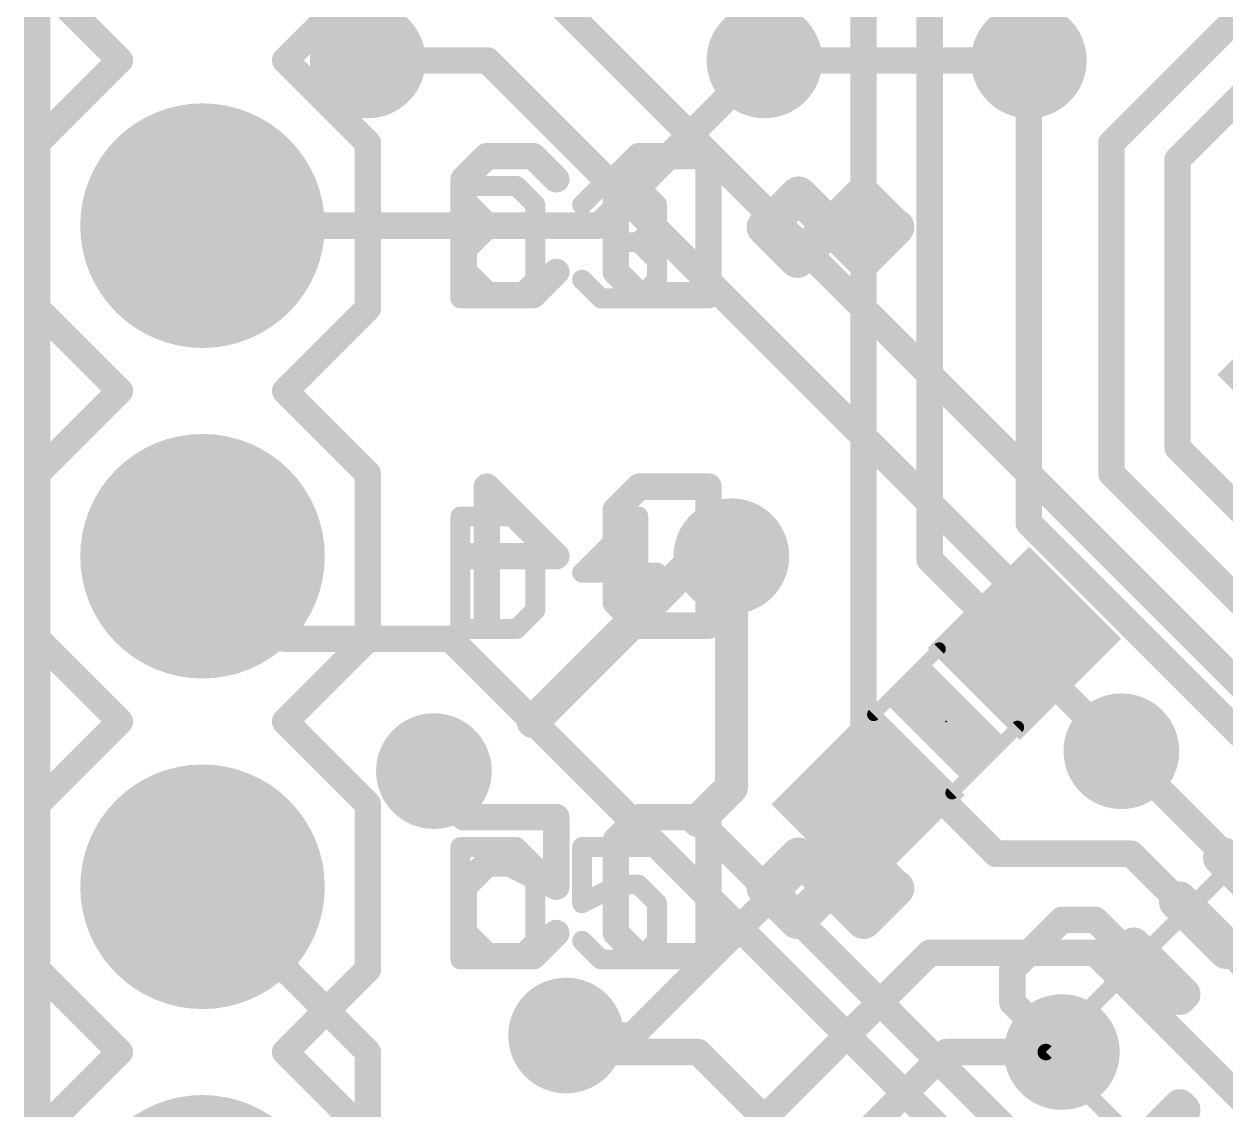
# Model space of a CAD drawing. Extents: x -20 to 87, y -16 to 68.
# Drawn here: x -0.1 to 9.13, y 19.87 to 28.22 of the extents above; entities that cross this region are included whole.
import ezdxf

# ---------------------------------------------------------------- set-up
doc = ezdxf.new("R2010")
doc.units = 0
for name, color, linetype in [('1', 12, 'CONTINUOUS'), ('16', 132, 'CONTINUOUS'), ('17', 110, 'CONTINUOUS'), ('18', 110, 'CONTINUOUS'), ('20', 53, 'CONTINUOUS'), ('21', 41, 'CONTINUOUS'), ('22', 40, 'CONTINUOUS'), ('23', 53, 'CONTINUOUS'), ('51', 53, 'CONTINUOUS')]:
    doc.layers.add(name, color=color, linetype=linetype)

# ---------------------------------------------------------------- blocks, each defined once
blk = doc.blocks.new('RECT')
blk.add_solid([(-0.5, -0.5), (0.5, -0.5), (-0.5, 0.5), (0.5, 0.5)])
blk = doc.blocks.new('ROUNDP')
at = {"const_width": 0.5}
blk.add_lwpolyline([(0, -0.25, 1), (0, 0.25, 1), (0, -0.25)], format="xyb", dxfattribs=at)
blk = doc.blocks.new('RECT128000X48000R85')
at = {"const_width": 0.1275}
blk.add_lwpolyline([(0.3362, -0.0225), (0.3362, 0.0225, 0.4142), (0.2725, 0.0863), (-0.2725, 0.0863, 0.4142), (-0.3362, 0.0225), (-0.3362, -0.0225, 0.4142), (-0.2725, -0.0863), (0.2725, -0.0863, 0.4142)], format="xyb", close=True, dxfattribs=at)
blk.add_solid([(-0.2979, -0.0479), (0.2979, -0.0479), (-0.2979, 0.0479), (0.2979, 0.0479)])
blk = doc.blocks.new('ROUNDV')
at = {"const_width": 0.5}
blk.add_lwpolyline([(0, -0.25, 1), (0, 0.25, 1), (0, -0.25)], format="xyb", dxfattribs=at)

msp = doc.modelspace()

# ---------------------------------------------------------------- linework, layer by layer
at = {"layer": '1'}
for points, const_width in [([(9.271, 23.114), (3.175, 29.21)], 0.2032), ([(8.255, 27.305), (9.398, 28.448)], 0.2032), ([(3.4592, 27.94), (2.54, 27.94)], 0.2032), ([(7.586, 23.8132), (3.4592, 27.94)], 0.2032), ([(5.588, 27.94), (7.62, 27.94)], 0.2032), ([(9.525, 27.94), (8.763, 27.178)], 0.2032), ([(8.255, 24.7649), (8.255, 27.305)], 0.2032), ([(8.763, 24.964), (8.763, 27.178)], 0.2032), ([(10.6942, 23.0328), (8.763, 24.964)], 0.2032), ([(10.3406, 22.6793), (8.255, 24.7649)], 0.2032), ([(1.905, 23.495), (1.27, 24.13)], 0.2032), ([(5.334, 24.13), (5.334, 22.352)], 0.254), ([(7.586, 23.461), (7.586, 23.8132)], 0.2032), ([(3.175, 23.495), (1.905, 23.495)], 0.2032), ([(8.128, 18.542), (3.175, 23.495)], 0.2032), ([(9.295, 21.6676), (8.3312, 22.6314)], 0.2032), ([(5.334, 22.352), (5.08, 22.098)], 0.254), ([(6.384, 22.259), (6.951, 22.259)], 0.2032), ([(6.951, 22.259), (7.366, 21.844)], 0.2032), ([(7.874, 19.304), (5.08, 22.098)], 0.2032), ([(7.366, 21.844), (8.4073, 21.844)], 0.2032), ([(8.9564, 21.2949), (8.4073, 21.844)], 0.2032), ([(1.27, 21.59), (2.54, 20.32)], 0.2032), ([(7.874, 21.336), (7.493, 20.955)], 0.2032), ([(8.1306, 21.336), (7.874, 21.336)], 0.2032), ([(8.5252, 20.9414), (8.1306, 21.336)], 0.2032), ([(8.9564, 21.2949), (9.9313, 20.32)], 0.2032), ([(7.493, 20.955), (7.493, 20.701)], 0.2032), ([(8.6029, 20.9414), (8.5252, 20.9414)], 0.2032), ([(7.493, 20.701), (7.874, 20.32)], 0.2032), ([(4.191, 20.32), (4.064, 20.447)], 0.2032), ([(2.54, 20.32), (2.54, 18.26)], 0.2032), ([(5.08, 20.32), (4.191, 20.32)], 0.2032), ([(6.268, 19.132), (5.08, 20.32)], 0.2032)]:
    msp.add_lwpolyline(points, dxfattribs=dict(at, const_width=const_width))
for points, const_width in [([(2.54, 27.9908, 1), (2.54, 27.8892)], 0.1016), ([(3.4951, 27.9759, 1), (3.4233, 27.9041)], 0.1016), ([(3.4592, 27.8892, 1), (3.4592, 27.9908)], 0.1016), ([(5.588, 27.9908, 1), (5.588, 27.8892)], 0.1016), ([(7.62, 27.8892, 1), (7.62, 27.9908)], 0.1016), ([(8.3058, 27.305, 1), (8.2042, 27.305)], 0.1016), ([(8.2191, 27.3409, 1), (8.2909, 27.2691)], 0.1016), ([(8.8138, 27.178, 1), (8.7122, 27.178)], 0.1016), ([(8.7271, 27.2139, 1), (8.7989, 27.1421)], 0.1016), ([(8.7989, 24.9999, 1), (8.7271, 24.9281)], 0.1016), ([(8.7122, 24.964, 1), (8.8138, 24.964)], 0.1016), ([(8.2909, 24.8008, 1), (8.2191, 24.729)], 0.1016), ([(8.2042, 24.7649, 1), (8.3058, 24.7649)], 0.1016), ([(1.3059, 24.1659, 1), (1.2341, 24.0941)], 0.1016), ([(5.3975, 24.13, 1), (5.2705, 24.13)], 0.127), ([(7.6368, 23.8132, 1), (7.5352, 23.8132)], 0.1016), ([(7.5501, 23.7772, 1), (7.622, 23.8491)], 0.1016), ([(1.905, 23.5458, 1), (1.905, 23.4442)], 0.1016), ([(1.8691, 23.4591, 1), (1.9409, 23.5309)], 0.1016), ([(3.2109, 23.5309, 1), (3.1391, 23.4591)], 0.1016), ([(3.175, 23.4442, 1), (3.175, 23.5458)], 0.1016), ([(7.5352, 23.461, 1), (7.6368, 23.461)], 0.1016), ([(8.3671, 22.6673, 1), (8.2953, 22.5955)], 0.1016), ([(5.3789, 22.3071, 1), (5.2891, 22.3969)], 0.127), ([(5.2705, 22.352, 1), (5.3975, 22.352)], 0.127), ([(6.384, 22.3098, 1), (6.384, 22.2082)], 0.1016), ([(6.987, 22.2949, 1), (6.9151, 22.223)], 0.1016), ([(6.951, 22.2082, 1), (6.951, 22.3098)], 0.1016), ([(5.0351, 22.1429, 1), (5.1249, 22.0531)], 0.127), ([(5.1159, 22.1339, 1), (5.0441, 22.0621)], 0.1016), ([(7.366, 21.8948, 1), (7.366, 21.7932)], 0.1016), ([(7.3301, 21.8081, 1), (7.4019, 21.8799)], 0.1016), ([(8.4433, 21.8799, 1), (8.3714, 21.8081)], 0.1016), ([(8.4073, 21.7932, 1), (8.4073, 21.8948)], 0.1016), ([(1.3059, 21.6259, 1), (1.2341, 21.5541)], 0.1016), ([(7.874, 21.3868, 1), (7.874, 21.2852)], 0.1016), ([(7.9099, 21.3001, 1), (7.8381, 21.3719)], 0.1016), ([(8.1665, 21.3719, 1), (8.0947, 21.3001)], 0.1016), ([(8.1306, 21.2852, 1), (8.1306, 21.3868)], 0.1016), ([(8.9923, 21.3309, 1), (8.9205, 21.259)], 0.1016), ([(8.9205, 21.259, 1), (8.9923, 21.3309)], 0.1016), ([(7.5438, 20.955, 1), (7.4422, 20.955)], 0.1016), ([(7.4571, 20.9909, 1), (7.5289, 20.9191)], 0.1016), ([(8.5252, 20.9922, 1), (8.5252, 20.8906)], 0.1016), ([(8.4893, 20.9055, 1), (8.5611, 20.9773)], 0.1016), ([(8.6029, 20.8906, 1), (8.6029, 20.9922)], 0.1016), ([(7.5289, 20.7369, 1), (7.4571, 20.6651)], 0.1016), ([(7.4422, 20.701, 1), (7.5438, 20.701)], 0.1016), ([(4.0999, 20.4829, 1), (4.0281, 20.4111)], 0.1016), ([(2.5908, 20.32, 1), (2.4892, 20.32)], 0.1016), ([(4.191, 20.3708, 1), (4.191, 20.2692)], 0.1016), ([(5.1159, 20.3559, 1), (5.0441, 20.2841)], 0.1016), ([(5.08, 20.2692, 1), (5.08, 20.3708)], 0.1016), ([(2.5041, 20.2841, 1), (2.5759, 20.3559)], 0.1016), ([(4.1551, 20.2841, 1), (4.2269, 20.3559)], 0.1016), ([(7.8381, 20.2841, 1), (7.9099, 20.3559)], 0.1016)]:
    msp.add_lwpolyline(points, format="xyb", dxfattribs=dict(at, const_width=const_width))
at = {"layer": '16'}
for points, const_width in [([(6.35, 22.225), (6.35, 39.624)], 0.2032), ([(2.54, 27.94), (2.54, 34.925)], 0.2032), ([(6.858, 33.02), (6.858, 24.1046)], 0.2032), ([(4.318, 26.67), (5.588, 27.94)], 0.2032), ([(7.62, 27.94), (7.62, 24.384)], 0.2032), ([(1.27, 26.67), (4.318, 26.67)], 0.2032), ([(7.62, 24.384), (10.16, 21.844)], 0.2032), ([(5.08, 24.13), (3.81, 22.86)], 0.254), ([(5.334, 24.13), (5.08, 24.13)], 0.254), ([(6.858, 24.1046), (8.3312, 22.6314)], 0.2032), ([(4.572, 20.447), (6.35, 22.225)], 0.2032), ([(4.826, 19.05), (6.858, 21.082)], 0.2032), ([(6.858, 21.082), (8.128, 21.082)], 0.2032), ([(8.128, 21.082), (9.652, 19.558)], 0.2032), ([(4.572, 20.447), (4.064, 20.447)], 0.2032), ([(6.985, 20.32), (5.08, 18.415)], 0.2032), ([(7.874, 20.32), (6.985, 20.32)], 0.2032)]:
    msp.add_lwpolyline(points, dxfattribs=dict(at, const_width=const_width))
for points, const_width in [([(2.4892, 27.94, 1), (2.5908, 27.94)], 0.1016), ([(5.6239, 27.9041, 1), (5.5521, 27.9759)], 0.1016), ([(7.6708, 27.94, 1), (7.5692, 27.94)], 0.1016), ([(1.27, 26.7208, 1), (1.27, 26.6192)], 0.1016), ([(4.2821, 26.7059, 1), (4.3539, 26.6341)], 0.1016), ([(4.318, 26.6192, 1), (4.318, 26.7208)], 0.1016), ([(7.6559, 24.4199, 1), (7.5841, 24.3481)], 0.1016), ([(7.5692, 24.384, 1), (7.6708, 24.384)], 0.1016), ([(5.08, 24.1935, 1), (5.08, 24.0665)], 0.127), ([(5.1249, 24.0851, 1), (5.0351, 24.1749)], 0.127), ([(5.334, 24.0665, 1), (5.334, 24.1935)], 0.127), ([(6.8939, 24.1405, 1), (6.8221, 24.0687)], 0.1016), ([(6.8072, 24.1046, 1), (6.9088, 24.1046)], 0.1016), ([(3.7651, 22.9049, 1), (3.8549, 22.8151)], 0.127), ([(8.2953, 22.5955, 1), (8.3671, 22.6673)], 0.1016), ([(6.2992, 22.225, 1), (6.4008, 22.225)], 0.1016), ([(6.3859, 22.1891, 1), (6.3141, 22.2609)], 0.1016), ([(6.858, 21.1328, 1), (6.858, 21.0312)], 0.1016), ([(6.8939, 21.0461, 1), (6.8221, 21.1179)], 0.1016), ([(8.1639, 21.1179, 1), (8.0921, 21.0461)], 0.1016), ([(8.128, 21.0312, 1), (8.128, 21.1328)], 0.1016), ([(4.064, 20.4978, 1), (4.064, 20.3962)], 0.1016), ([(4.5361, 20.4829, 1), (4.6079, 20.4111)], 0.1016), ([(4.572, 20.3962, 1), (4.572, 20.4978)], 0.1016), ([(6.985, 20.3708, 1), (6.985, 20.2692)], 0.1016), ([(7.0209, 20.2841, 1), (6.9491, 20.3559)], 0.1016), ([(7.874, 20.2692, 1), (7.874, 20.3708)], 0.1016)]:
    msp.add_lwpolyline(points, format="xyb", dxfattribs=dict(at, const_width=const_width))
at = {"layer": '20', "const_width": 0.2032}
msp.add_lwpolyline([(0, 0), (0, 43.18)], dxfattribs=at)
at = {"layer": '21'}
for points, const_width in [([(0.635, 27.94), (0, 28.575)], 0.2032), ([(2.54, 28.575), (1.905, 27.94)], 0.2032), ([(0.635, 27.94), (0, 27.305)], 0.2032), ([(2.54, 27.305), (1.905, 27.94)], 0.2032), ([(0, 26.035), (0, 27.305)], 0.2032), ([(2.54, 27.305), (2.54, 26.035)], 0.2032), ([(3.2512, 26.9755), (3.2512, 26.1112)], 0.1524), ([(3.6834, 26.9755), (3.2512, 26.9755)], 0.1524), ([(3.8274, 26.8315), (3.6834, 26.9755)], 0.1524), ([(4.1867, 26.8315), (4.3308, 26.9755)], 0.1524), ([(4.3308, 26.9755), (4.6189, 26.9755)], 0.1524), ([(4.6189, 26.9755), (4.7629, 26.8315)], 0.1524), ([(5.6007, 26.6586), (5.8507, 26.9086)], 0.2794), ([(5.8507, 26.9086), (6.3506, 26.4086)], 0.2794), ([(3.8274, 26.2553), (3.8274, 26.8315)], 0.1524), ([(4.7629, 26.8315), (4.7629, 26.6874)], 0.1524), ([(6.3506, 26.4086), (6.6006, 26.6586)], 0.2794), ([(4.7629, 26.6874), (4.6189, 26.5434)], 0.1524), ([(4.6189, 26.5434), (4.4748, 26.5434)], 0.1524), ([(4.6189, 26.5434), (4.7629, 26.3993)], 0.1524), ([(4.7629, 26.3993), (4.7629, 26.2553)], 0.1524), ([(3.6834, 26.1112), (3.8274, 26.2553)], 0.1524), ([(4.3308, 26.1112), (4.1867, 26.2553)], 0.1524), ([(4.7629, 26.2553), (4.6189, 26.1112)], 0.1524), ([(3.2512, 26.1112), (3.6834, 26.1112)], 0.1524), ([(4.6189, 26.1112), (4.3308, 26.1112)], 0.1524), ([(0.635, 25.4), (0, 26.035)], 0.2032), ([(2.54, 26.035), (1.905, 25.4)], 0.2032), ([(0, 24.765), (0.635, 25.4)], 0.2032), ([(1.905, 25.4), (2.54, 24.765)], 0.2032), ([(0, 23.495), (0, 24.765)], 0.2032), ([(2.54, 24.765), (2.54, 23.495)], 0.2032), ([(3.2512, 24.4355), (3.2512, 23.5712)], 0.1524), ([(3.6834, 24.4355), (3.2512, 24.4355)], 0.1524), ([(3.8274, 24.2915), (3.6834, 24.4355)], 0.1524), ([(4.6189, 24.4355), (4.1867, 24.0034)], 0.1524), ([(4.6189, 23.5712), (4.6189, 24.4355)], 0.1524), ([(3.8274, 23.7153), (3.8274, 24.2915)], 0.1524), ([(4.1867, 24.0034), (4.7629, 24.0034)], 0.1524), ([(3.6834, 23.5712), (3.8274, 23.7153)], 0.1524), ([(3.2512, 23.5712), (3.6834, 23.5712)], 0.1524), ([(0.635, 22.86), (0, 23.495)], 0.2032), ([(2.54, 23.495), (1.905, 22.86)], 0.2032), ([(0, 22.225), (0.635, 22.86)], 0.2032), ([(1.905, 22.86), (2.54, 22.225)], 0.2032), ([(0, 20.955), (0, 22.225)], 0.2032), ([(2.54, 22.225), (2.54, 20.955)], 0.2032), ([(3.2512, 21.8955), (3.2512, 21.0312)], 0.1524), ([(3.6834, 21.8955), (3.2512, 21.8955)], 0.1524), ([(3.8274, 21.7515), (3.6834, 21.8955)], 0.1524), ([(4.7629, 21.8955), (4.1867, 21.8955)], 0.1524), ([(4.1867, 21.8955), (4.1867, 21.4634)], 0.1524), ([(5.6007, 21.5786), (5.8507, 21.8286)], 0.2794), ([(5.8507, 21.8286), (6.3506, 21.3286)], 0.2794), ([(3.8274, 21.1753), (3.8274, 21.7515)], 0.1524), ([(6.3506, 21.3286), (6.6006, 21.5786)], 0.2794), ([(4.1867, 21.4634), (4.4748, 21.6074)], 0.1524), ([(4.4748, 21.6074), (4.6189, 21.6074)], 0.1524), ([(4.6189, 21.6074), (4.7629, 21.4634)], 0.1524), ([(4.7629, 21.4634), (4.7629, 21.1753)], 0.1524), ([(3.6834, 21.0312), (3.8274, 21.1753)], 0.1524), ([(4.3308, 21.0312), (4.1867, 21.1753)], 0.1524), ([(4.7629, 21.1753), (4.6189, 21.0312)], 0.1524), ([(3.2512, 21.0312), (3.6834, 21.0312)], 0.1524), ([(4.6189, 21.0312), (4.3308, 21.0312)], 0.1524), ([(0.635, 20.32), (0, 20.955)], 0.2032), ([(2.54, 20.955), (1.905, 20.32)], 0.2032), ([(8.0331, 20.6028), (7.7503, 20.32)], 0.2032), ([(0.635, 20.32), (0, 19.685)], 0.2032), ([(2.54, 19.685), (1.905, 20.32)], 0.2032), ([(8.0331, 20.0372), (7.7503, 20.32)], 0.2032)]:
    msp.add_lwpolyline(points, dxfattribs=dict(at, const_width=const_width))
for points, const_width in [([(0.6709, 27.9041, 1), (0.5991, 27.9759)], 0.1016), ([(0.5991, 27.9041, 1), (0.6709, 27.9759)], 0.1016), ([(1.9409, 27.9759, 1), (1.8691, 27.9041)], 0.1016), ([(1.8691, 27.9759, 1), (1.9409, 27.9041)], 0.1016), ([(0.0508, 27.305, 1), (-0.0508, 27.305)], 0.1016), ([(-0.0359, 27.3409, 1), (0.0359, 27.2691)], 0.1016), ([(2.5908, 27.305, 1), (2.4892, 27.305)], 0.1016), ([(2.5041, 27.2691, 1), (2.5759, 27.3409)], 0.1016), ([(3.2893, 26.9755, 1), (3.2131, 26.9755)], 0.0762), ([(3.2512, 27.0136, 1), (3.2512, 26.9374)], 0.0762), ([(3.7103, 27.0025, 1), (3.6564, 26.9486)], 0.0762), ([(3.6834, 26.9374, 1), (3.6834, 27.0136)], 0.0762), ([(4.3308, 27.0136, 1), (4.3308, 26.9374)], 0.0762), ([(4.3577, 26.9486, 1), (4.3038, 27.0025)], 0.0762), ([(4.6458, 27.0025, 1), (4.5919, 26.9486)], 0.0762), ([(4.6189, 26.9374, 1), (4.6189, 27.0136)], 0.0762), ([(5.9001, 26.958, 1), (5.8013, 26.8592)], 0.1397), ([(5.9001, 26.8592, 1), (5.8013, 26.958)], 0.1397), ([(3.8655, 26.8315, 1), (3.7893, 26.8315)], 0.0762), ([(3.8005, 26.8045, 1), (3.8544, 26.8584)], 0.0762), ([(4.1598, 26.8584, 1), (4.2137, 26.8045)], 0.0762), ([(4.801, 26.8315, 1), (4.7248, 26.8315)], 0.0762), ([(4.736, 26.8045, 1), (4.7899, 26.8584)], 0.0762), ([(6.65, 26.6092, 1), (6.5512, 26.708)], 0.1397), ([(4.7248, 26.6874, 1), (4.801, 26.6874)], 0.0762), ([(4.7899, 26.6605, 1), (4.736, 26.7144)], 0.0762), ([(5.5513, 26.708, 1), (5.6501, 26.6092)], 0.1397), ([(4.4748, 26.5815, 1), (4.4748, 26.5053)], 0.0762), ([(4.6458, 26.5703, 1), (4.5919, 26.5164)], 0.0762), ([(4.5919, 26.5703, 1), (4.6458, 26.5164)], 0.0762), ([(4.6189, 26.5053, 1), (4.6189, 26.5815)], 0.0762), ([(6.3012, 26.458, 1), (6.4, 26.3592)], 0.1397), ([(6.3012, 26.3592, 1), (6.4, 26.458)], 0.1397), ([(4.801, 26.3993, 1), (4.7248, 26.3993)], 0.0762), ([(4.736, 26.3724, 1), (4.7899, 26.4263)], 0.0762), ([(3.8544, 26.2283, 1), (3.8005, 26.2822)], 0.0762), ([(4.2137, 26.2822, 1), (4.1598, 26.2283)], 0.0762), ([(4.7899, 26.2283, 1), (4.736, 26.2822)], 0.0762), ([(3.7893, 26.2553, 1), (3.8655, 26.2553)], 0.0762), ([(4.7248, 26.2553, 1), (4.801, 26.2553)], 0.0762), ([(3.2512, 26.1493, 1), (3.2512, 26.0731)], 0.0762), ([(3.2131, 26.1112, 1), (3.2893, 26.1112)], 0.0762), ([(3.6564, 26.1381, 1), (3.7103, 26.0843)], 0.0762), ([(3.6834, 26.0731, 1), (3.6834, 26.1493)], 0.0762), ([(4.3308, 26.1493, 1), (4.3308, 26.0731)], 0.0762), ([(4.3038, 26.0843, 1), (4.3577, 26.1381)], 0.0762), ([(4.5919, 26.1381, 1), (4.6458, 26.0843)], 0.0762), ([(4.6189, 26.0731, 1), (4.6189, 26.1493)], 0.0762), ([(0.0359, 26.0709, 1), (-0.0359, 25.9991)], 0.1016), ([(-0.0508, 26.035, 1), (0.0508, 26.035)], 0.1016), ([(2.4892, 26.035, 1), (2.5908, 26.035)], 0.1016), ([(2.5759, 25.9991, 1), (2.5041, 26.0709)], 0.1016), ([(0.6709, 25.3641, 1), (0.5991, 25.4359)], 0.1016), ([(1.9409, 25.4359, 1), (1.8691, 25.3641)], 0.1016), ([(0.5991, 25.3641, 1), (0.6709, 25.4359)], 0.1016), ([(1.8691, 25.4359, 1), (1.9409, 25.3641)], 0.1016), ([(0.0508, 24.765, 1), (-0.0508, 24.765)], 0.1016), ([(-0.0359, 24.8009, 1), (0.0359, 24.7291)], 0.1016), ([(2.5908, 24.765, 1), (2.4892, 24.765)], 0.1016), ([(2.5041, 24.7291, 1), (2.5759, 24.8009)], 0.1016), ([(3.2893, 24.4355, 1), (3.2131, 24.4355)], 0.0762), ([(3.2512, 24.4736, 1), (3.2512, 24.3974)], 0.0762), ([(3.7103, 24.4625, 1), (3.6564, 24.4086)], 0.0762), ([(3.6834, 24.3974, 1), (3.6834, 24.4736)], 0.0762), ([(4.657, 24.4355, 1), (4.5808, 24.4355)], 0.0762), ([(4.6458, 24.4086, 1), (4.5919, 24.4625)], 0.0762), ([(3.8655, 24.2915, 1), (3.7893, 24.2915)], 0.0762), ([(3.8005, 24.2645, 1), (3.8544, 24.3184)], 0.0762), ([(4.1867, 24.0415, 1), (4.1867, 23.9653)], 0.0762), ([(4.1598, 24.0303, 1), (4.2137, 23.9764)], 0.0762), ([(4.7629, 23.9653, 1), (4.7629, 24.0415)], 0.0762), ([(3.7893, 23.7153, 1), (3.8655, 23.7153)], 0.0762), ([(3.8544, 23.6883, 1), (3.8005, 23.7422)], 0.0762), ([(3.2512, 23.6093, 1), (3.2512, 23.5331)], 0.0762), ([(3.6834, 23.5331, 1), (3.6834, 23.6093)], 0.0762), ([(0.0359, 23.5309, 1), (-0.0359, 23.4591)], 0.1016), ([(2.5759, 23.4591, 1), (2.5041, 23.5309)], 0.1016), ([(3.2131, 23.5712, 1), (3.2893, 23.5712)], 0.0762), ([(3.6564, 23.5981, 1), (3.7103, 23.5443)], 0.0762), ([(4.5808, 23.5712, 1), (4.657, 23.5712)], 0.0762), ([(-0.0508, 23.495, 1), (0.0508, 23.495)], 0.1016), ([(2.4892, 23.495, 1), (2.5908, 23.495)], 0.1016), ([(0.6709, 22.8241, 1), (0.5991, 22.8959)], 0.1016), ([(0.5991, 22.8241, 1), (0.6709, 22.8959)], 0.1016), ([(1.9409, 22.8959, 1), (1.8691, 22.8241)], 0.1016), ([(1.8691, 22.8959, 1), (1.9409, 22.8241)], 0.1016), ([(0.0508, 22.225, 1), (-0.0508, 22.225)], 0.1016), ([(-0.0359, 22.2609, 1), (0.0359, 22.1891)], 0.1016), ([(2.5908, 22.225, 1), (2.4892, 22.225)], 0.1016), ([(2.5041, 22.1891, 1), (2.5759, 22.2609)], 0.1016), ([(3.2893, 21.8955, 1), (3.2131, 21.8955)], 0.0762), ([(3.2512, 21.9336, 1), (3.2512, 21.8574)], 0.0762), ([(3.7103, 21.9225, 1), (3.6564, 21.8686)], 0.0762), ([(3.6834, 21.8574, 1), (3.6834, 21.9336)], 0.0762), ([(4.1867, 21.9336, 1), (4.1867, 21.8574)], 0.0762), ([(4.2248, 21.8955, 1), (4.1486, 21.8955)], 0.0762), ([(4.7629, 21.8574, 1), (4.7629, 21.9336)], 0.0762), ([(5.9001, 21.878, 1), (5.8013, 21.7792)], 0.1397), ([(5.9001, 21.7792, 1), (5.8013, 21.878)], 0.1397), ([(3.8655, 21.7515, 1), (3.7893, 21.7515)], 0.0762), ([(3.8005, 21.7245, 1), (3.8544, 21.7784)], 0.0762), ([(6.65, 21.5292, 1), (6.5512, 21.628)], 0.1397), ([(4.4748, 21.6455, 1), (4.4748, 21.5693)], 0.0762), ([(4.4919, 21.5733, 1), (4.4578, 21.6415)], 0.0762), ([(4.6458, 21.6344, 1), (4.5919, 21.5805)], 0.0762), ([(4.6189, 21.5693, 1), (4.6189, 21.6455)], 0.0762), ([(5.5513, 21.628, 1), (5.6501, 21.5292)], 0.1397), ([(4.1697, 21.4974, 1), (4.2038, 21.4293)], 0.0762), ([(4.801, 21.4634, 1), (4.7248, 21.4634)], 0.0762), ([(4.736, 21.4364, 1), (4.7899, 21.4903)], 0.0762), ([(4.1486, 21.4634, 1), (4.2248, 21.4634)], 0.0762), ([(6.3012, 21.378, 1), (6.4, 21.2792)], 0.1397), ([(6.3012, 21.2792, 1), (6.4, 21.378)], 0.1397), ([(3.8544, 21.1483, 1), (3.8005, 21.2022)], 0.0762), ([(4.2137, 21.2022, 1), (4.1598, 21.1483)], 0.0762), ([(4.7899, 21.1483, 1), (4.736, 21.2022)], 0.0762), ([(3.7893, 21.1753, 1), (3.8655, 21.1753)], 0.0762), ([(4.7248, 21.1753, 1), (4.801, 21.1753)], 0.0762), ([(3.2512, 21.0693, 1), (3.2512, 20.9931)], 0.0762), ([(3.2131, 21.0312, 1), (3.2893, 21.0312)], 0.0762), ([(3.6564, 21.0581, 1), (3.7103, 21.0043)], 0.0762), ([(3.6834, 20.9931, 1), (3.6834, 21.0693)], 0.0762), ([(4.3308, 21.0693, 1), (4.3308, 20.9931)], 0.0762), ([(4.3038, 21.0043, 1), (4.3577, 21.0581)], 0.0762), ([(4.5919, 21.0581, 1), (4.6458, 21.0043)], 0.0762), ([(4.6189, 20.9931, 1), (4.6189, 21.0693)], 0.0762), ([(0.0359, 20.9909, 1), (-0.0359, 20.9191)], 0.1016), ([(-0.0508, 20.955, 1), (0.0508, 20.955)], 0.1016), ([(2.4892, 20.955, 1), (2.5908, 20.955)], 0.1016), ([(2.5759, 20.9191, 1), (2.5041, 20.9909)], 0.1016), ([(8.069, 20.5669, 1), (7.9972, 20.6388)], 0.1016), ([(0.6709, 20.2841, 1), (0.5991, 20.3559)], 0.1016), ([(1.9409, 20.3559, 1), (1.8691, 20.2841)], 0.1016), ([(7.7862, 20.3559, 1), (7.7143, 20.2841)], 0.1016), ([(0.5991, 20.2841, 1), (0.6709, 20.3559)], 0.1016), ([(1.8691, 20.3559, 1), (1.9409, 20.2841)], 0.1016), ([(7.7143, 20.3559, 1), (7.7862, 20.2841)], 0.1016), ([(7.9972, 20.0012, 1), (8.069, 20.0731)], 0.1016)]:
    msp.add_lwpolyline(points, format="xyb", dxfattribs=dict(at, const_width=const_width))
at = {"layer": '22'}
for points, const_width in [([(3.4549, 27.2043), (3.277, 27.0264)], 0.2032), ([(3.8109, 27.2043), (3.4549, 27.2043)], 0.2032), ([(3.9888, 27.0264), (3.8109, 27.2043)], 0.2032), ([(4.4464, 27.0264), (4.6243, 27.2043)], 0.2032), ([(4.6243, 27.2043), (5.1582, 27.2043)], 0.2032), ([(5.1582, 27.2043), (5.1582, 26.1366)], 0.2032), ([(3.277, 27.0264), (3.277, 26.8484)], 0.2032), ([(4.4464, 26.3146), (4.4464, 27.0264)], 0.2032), ([(6.3413, 26.9086), (5.8414, 26.4086)], 0.2794), ([(6.5913, 26.6586), (6.3413, 26.9086)], 0.2794), ([(3.277, 26.8484), (3.4549, 26.6705)], 0.2032), ([(5.8414, 26.4086), (5.5914, 26.6586)], 0.2794), ([(3.4549, 26.6705), (3.277, 26.4925)], 0.2032), ([(3.4549, 26.6705), (3.6329, 26.6705)], 0.2032), ([(3.277, 26.4925), (3.277, 26.3146)], 0.2032), ([(3.277, 26.3146), (3.4549, 26.1366)], 0.2032), ([(3.8109, 26.1366), (3.9888, 26.3146)], 0.2032), ([(4.6243, 26.1366), (4.4464, 26.3146)], 0.2032), ([(3.4549, 26.1366), (3.8109, 26.1366)], 0.2032), ([(5.1582, 26.1366), (4.6243, 26.1366)], 0.2032), ([(3.4549, 23.5966), (3.4549, 24.6643)], 0.2032), ([(3.4549, 24.6643), (3.9888, 24.1305)], 0.2032), ([(4.4464, 24.4864), (4.6243, 24.6643)], 0.2032), ([(4.6243, 24.6643), (5.1582, 24.6643)], 0.2032), ([(5.1582, 24.6643), (5.1582, 23.5966)], 0.2032), ([(4.4464, 23.7746), (4.4464, 24.4864)], 0.2032), ([(3.9888, 24.1305), (3.277, 24.1305)], 0.2032), ([(4.6243, 23.5966), (4.4464, 23.7746)], 0.2032), ([(5.1582, 23.5966), (4.6243, 23.5966)], 0.2032), ([(3.277, 22.1243), (3.9888, 22.1243)], 0.2032), ([(3.9888, 22.1243), (3.9888, 21.5905)], 0.2032), ([(4.4464, 21.9464), (4.6243, 22.1243)], 0.2032), ([(4.6243, 22.1243), (5.1582, 22.1243)], 0.2032), ([(5.1582, 22.1243), (5.1582, 21.0566)], 0.2032), ([(4.4464, 21.2346), (4.4464, 21.9464)], 0.2032), ([(6.3413, 21.8286), (5.8414, 21.3286)], 0.2794), ([(6.5913, 21.5786), (6.3413, 21.8286)], 0.2794), ([(3.4549, 21.7684), (3.277, 21.5905)], 0.2032), ([(3.6329, 21.7684), (3.4549, 21.7684)], 0.2032), ([(3.9888, 21.5905), (3.6329, 21.7684)], 0.2032), ([(5.8414, 21.3286), (5.5914, 21.5786)], 0.2794), ([(3.277, 21.5905), (3.277, 21.2346)], 0.2032), ([(3.277, 21.2346), (3.4549, 21.0566)], 0.2032), ([(3.8109, 21.0566), (3.9888, 21.2346)], 0.2032), ([(4.6243, 21.0566), (4.4464, 21.2346)], 0.2032), ([(3.4549, 21.0566), (3.8109, 21.0566)], 0.2032), ([(5.1582, 21.0566), (4.6243, 21.0566)], 0.2032)]:
    msp.add_lwpolyline(points, dxfattribs=dict(at, const_width=const_width))
for points, const_width in [([(3.4549, 27.2551, 1), (3.4549, 27.1535)], 0.1016), ([(3.4909, 27.1684, 1), (3.419, 27.2402)], 0.1016), ([(3.8468, 27.2402, 1), (3.7749, 27.1684)], 0.1016), ([(3.8109, 27.1535, 1), (3.8109, 27.2551)], 0.1016), ([(4.6243, 27.2551, 1), (4.6243, 27.1535)], 0.1016), ([(4.6603, 27.1684, 1), (4.5884, 27.2402)], 0.1016), ([(5.209, 27.2043, 1), (5.1074, 27.2043)], 0.1016), ([(5.1582, 27.1535, 1), (5.1582, 27.2551)], 0.1016), ([(3.3278, 27.0264, 1), (3.2262, 27.0264)], 0.1016), ([(3.2411, 27.0623, 1), (3.3129, 26.9904)], 0.1016), ([(3.9529, 26.9904, 1), (4.0247, 27.0623)], 0.1016), ([(4.4972, 27.0264, 1), (4.3956, 27.0264)], 0.1016), ([(4.4105, 27.0623, 1), (4.4823, 26.9904)], 0.1016), ([(6.3907, 26.958, 1), (6.2919, 26.8592)], 0.1397), ([(6.3907, 26.8592, 1), (6.2919, 26.958)], 0.1397), ([(3.3129, 26.8843, 1), (3.2411, 26.8125)], 0.1016), ([(3.2262, 26.8484, 1), (3.3278, 26.8484)], 0.1016), ([(5.6408, 26.708, 1), (5.542, 26.6092)], 0.1397), ([(3.4549, 26.7213, 1), (3.4549, 26.6197)], 0.1016), ([(3.4909, 26.6345, 1), (3.419, 26.7064)], 0.1016), ([(3.419, 26.6345, 1), (3.4909, 26.7064)], 0.1016), ([(3.6329, 26.6197, 1), (3.6329, 26.7213)], 0.1016), ([(6.5419, 26.6092, 1), (6.6407, 26.708)], 0.1397), ([(3.3278, 26.4925, 1), (3.2262, 26.4925)], 0.1016), ([(3.2411, 26.5284, 1), (3.3129, 26.4566)], 0.1016), ([(5.792, 26.458, 1), (5.8908, 26.3592)], 0.1397), ([(5.792, 26.3592, 1), (5.8908, 26.458)], 0.1397), ([(3.3129, 26.3505, 1), (3.2411, 26.2786)], 0.1016), ([(3.2262, 26.3146, 1), (3.3278, 26.3146)], 0.1016), ([(4.0247, 26.2786, 1), (3.9529, 26.3505)], 0.1016), ([(4.4823, 26.3505, 1), (4.4105, 26.2786)], 0.1016), ([(4.3956, 26.3146, 1), (4.4972, 26.3146)], 0.1016), ([(3.4549, 26.1874, 1), (3.4549, 26.0858)], 0.1016), ([(3.8109, 26.0858, 1), (3.8109, 26.1874)], 0.1016), ([(4.6243, 26.1874, 1), (4.6243, 26.0858)], 0.1016), ([(5.1582, 26.0858, 1), (5.1582, 26.1874)], 0.1016), ([(3.419, 26.1007, 1), (3.4909, 26.1725)], 0.1016), ([(3.7749, 26.1725, 1), (3.8468, 26.1007)], 0.1016), ([(4.5884, 26.1007, 1), (4.6603, 26.1725)], 0.1016), ([(5.1074, 26.1366, 1), (5.209, 26.1366)], 0.1016), ([(3.5057, 24.6643, 1), (3.4041, 24.6643)], 0.1016), ([(3.4909, 24.7002, 1), (3.419, 24.6284)], 0.1016), ([(4.6243, 24.7151, 1), (4.6243, 24.6135)], 0.1016), ([(4.6603, 24.6284, 1), (4.5884, 24.7002)], 0.1016), ([(5.209, 24.6643, 1), (5.1074, 24.6643)], 0.1016), ([(5.1582, 24.6135, 1), (5.1582, 24.7151)], 0.1016), ([(4.4972, 24.4864, 1), (4.3956, 24.4864)], 0.1016), ([(4.4105, 24.5223, 1), (4.4823, 24.4504)], 0.1016), ([(3.277, 24.1813, 1), (3.277, 24.0797)], 0.1016), ([(3.9529, 24.0945, 1), (4.0247, 24.1664)], 0.1016), ([(3.9888, 24.0797, 1), (3.9888, 24.1813)], 0.1016), ([(4.4823, 23.8105, 1), (4.4105, 23.7386)], 0.1016), ([(4.3956, 23.7746, 1), (4.4972, 23.7746)], 0.1016), ([(3.4041, 23.5966, 1), (3.5057, 23.5966)], 0.1016), ([(4.6243, 23.6474, 1), (4.6243, 23.5458)], 0.1016), ([(4.5884, 23.5607, 1), (4.6603, 23.6325)], 0.1016), ([(5.1074, 23.5966, 1), (5.209, 23.5966)], 0.1016), ([(5.1582, 23.5458, 1), (5.1582, 23.6474)], 0.1016), ([(3.277, 22.1751, 1), (3.277, 22.0735)], 0.1016), ([(4.0396, 22.1243, 1), (3.938, 22.1243)], 0.1016), ([(3.9888, 22.0735, 1), (3.9888, 22.1751)], 0.1016), ([(4.6243, 22.1751, 1), (4.6243, 22.0735)], 0.1016), ([(4.6603, 22.0884, 1), (4.5884, 22.1602)], 0.1016), ([(5.209, 22.1243, 1), (5.1074, 22.1243)], 0.1016), ([(5.1582, 22.0735, 1), (5.1582, 22.1751)], 0.1016), ([(4.4972, 21.9464, 1), (4.3956, 21.9464)], 0.1016), ([(4.4105, 21.9823, 1), (4.4823, 21.9104)], 0.1016), ([(6.3907, 21.878, 1), (6.2919, 21.7792)], 0.1397), ([(6.3907, 21.7792, 1), (6.2919, 21.878)], 0.1397), ([(3.4549, 21.8192, 1), (3.4549, 21.7176)], 0.1016), ([(3.4909, 21.7325, 1), (3.419, 21.8043)], 0.1016), ([(3.6556, 21.8138, 1), (3.6102, 21.723)], 0.1016), ([(3.6329, 21.7176, 1), (3.6329, 21.8192)], 0.1016), ([(5.6408, 21.628, 1), (5.542, 21.5292)], 0.1397), ([(3.3278, 21.5905, 1), (3.2262, 21.5905)], 0.1016), ([(3.2411, 21.6264, 1), (3.3129, 21.5545)], 0.1016), ([(3.938, 21.5905, 1), (4.0396, 21.5905)], 0.1016), ([(3.9661, 21.545, 1), (4.0115, 21.6359)], 0.1016), ([(6.5419, 21.5292, 1), (6.6407, 21.628)], 0.1397), ([(5.792, 21.378, 1), (5.8908, 21.2792)], 0.1397), ([(5.792, 21.2792, 1), (5.8908, 21.378)], 0.1397), ([(3.3129, 21.2705, 1), (3.2411, 21.1986)], 0.1016), ([(3.2262, 21.2346, 1), (3.3278, 21.2346)], 0.1016), ([(4.0247, 21.1986, 1), (3.9529, 21.2705)], 0.1016), ([(4.4823, 21.2705, 1), (4.4105, 21.1986)], 0.1016), ([(4.3956, 21.2346, 1), (4.4972, 21.2346)], 0.1016), ([(3.4549, 21.1074, 1), (3.4549, 21.0058)], 0.1016), ([(3.8109, 21.0058, 1), (3.8109, 21.1074)], 0.1016), ([(4.6243, 21.1074, 1), (4.6243, 21.0058)], 0.1016), ([(5.1582, 21.0058, 1), (5.1582, 21.1074)], 0.1016), ([(3.419, 21.0207, 1), (3.4909, 21.0925)], 0.1016), ([(3.7749, 21.0925, 1), (3.8468, 21.0207)], 0.1016), ([(4.5884, 21.0207, 1), (4.6603, 21.0925)], 0.1016), ([(5.1074, 21.0566, 1), (5.209, 21.0566)], 0.1016)]:
    msp.add_lwpolyline(points, format="xyb", dxfattribs=dict(at, const_width=const_width))
at = {"layer": '23'}
msp.add_point((6.985, 22.86), dxfattribs=at)
at = {"layer": '51'}
for points, const_width in [([(12.6293, 25.199), (7.7503, 20.32)], 0.127), ([(6.4278, 22.9137), (6.9313, 23.4172)], 0.1016), ([(7.0295, 22.312), (7.533, 22.8155)], 0.1016), ([(7.7503, 20.32), (12.7, 15.3703)], 0.127)]:
    msp.add_lwpolyline(points, dxfattribs=dict(at, const_width=const_width))
for points, const_width in [([(6.9492, 23.3992, 1), (6.9133, 23.4352)], 0.0508), ([(6.4098, 22.9317, 1), (6.4458, 22.8958)], 0.0508), ([(7.551, 22.7975, 1), (7.515, 22.8334)], 0.0508), ([(7.0116, 22.33, 1), (7.0475, 22.294)], 0.0508), ([(7.7727, 20.3425, 1), (7.7278, 20.2975)], 0.0635), ([(7.7278, 20.3425, 1), (7.7727, 20.2975)], 0.0635)]:
    msp.add_lwpolyline(points, format="xyb", dxfattribs=dict(at, const_width=const_width))

# ---------------------------------------------------------------- block references
at = {"layer": '1', "xscale": 1.1}
for p, rotation in [((9.813, 25.561), 225), ((7.586, 23.461), 45), ((6.384, 22.259), 45)]:
    msp.add_blockref('RECT', p, dxfattribs=dict(at, rotation=rotation))
at = {"layer": '1'}
for p, rotation in [((9.295, 21.6335), 315), ((8.9564, 21.2949), 315), ((8.6029, 20.9414), 315), ((8.6029, 19.6986), 225)]:
    msp.add_blockref('RECT128000X48000R85', p, dxfattribs=dict(at, rotation=rotation))
at = {"layer": '17', "xscale": 1.8796, "yscale": 1.8796}
for p in [(1.27, 26.67), (1.27, 26.67), (1.27, 24.13), (1.27, 24.13), (1.27, 21.59), (1.27, 21.59), (1.27, 19.05), (1.27, 19.05)]:
    msp.add_blockref('ROUNDP', p, dxfattribs=at)
at = {"layer": '18', "xscale": 0.889, "yscale": 0.889}
for p in [(2.54, 27.94), (2.54, 27.94), (5.588, 27.94), (5.588, 27.94), (7.62, 27.94), (7.62, 27.94), (5.334, 24.13), (5.334, 24.13), (8.3312, 22.6314), (8.3312, 22.6314), (3.048, 22.479), (3.048, 22.479), (4.064, 20.447), (4.064, 20.447), (7.874, 20.32), (7.874, 20.32)]:
    msp.add_blockref('ROUNDV', p, dxfattribs=at)
at = {"layer": '21', "xscale": 0.4572, "yscale": 0.762, "rotation": 45}
msp.add_blockref('RECT', (6.985, 22.86), dxfattribs=at)
at = {"layer": '51'}
for p, xscale, yscale, rotation in [((1.27, 26.67), 0.508, 0.508, 270), ((1.27, 24.13), 0.508, 0.508, 270), ((7.3917, 23.2739), 0.5001, 0.95, 45), ((6.5655, 22.4477), 0.5001, 0.95, 45), ((1.27, 21.59), 0.508, 0.508, 270)]:
    msp.add_blockref('RECT', p, dxfattribs=dict(at, xscale=xscale, yscale=yscale, rotation=rotation))

doc.saveas('drawing.dxf')
